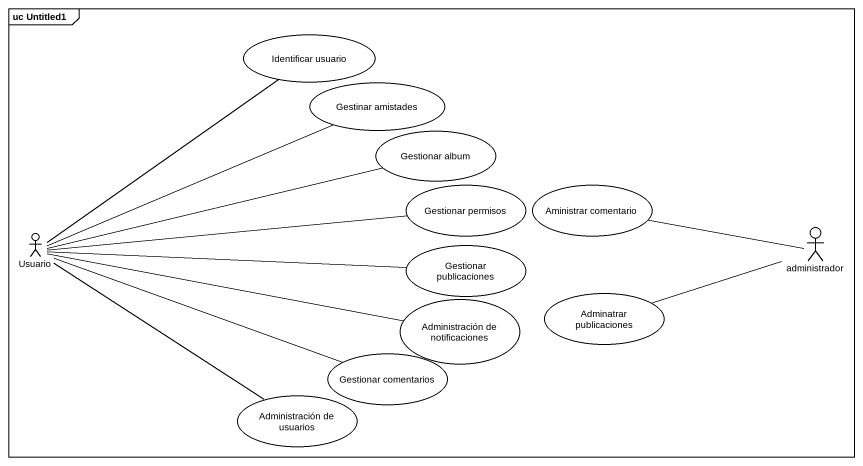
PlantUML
@startuml
mainframe uc Untitled1
usecase "Identificar usuario" as Identificar_usuario
usecase "Gestinar amistades" as Gestinar_amistades
usecase "Gestionar album" as Gestionar_album
usecase "Gestionar permisos" as Gestionar_permisos
usecase "Aministrar comentario" as Aministrar_comentario
actor Usuario
usecase "Gestionar publicaciones" as Gestionar_publicaciones
actor administrador
usecase "Administración de notificaciones" as Administración_de
usecase "Adminatrar publicaciones" as Adminatrar_publicaciones
usecase "Gestionar comentarios" as Gestionar_comentarios
usecase "Administración de usuarios" as Administración_de_usuarios
Usuario -up- Identificar_usuario
Usuario -right- Gestinar_amistades
Usuario -right- Gestionar_album
Usuario -right- Gestionar_permisos
Usuario -right- Gestionar_publicaciones
Usuario -right- Administración_de
Usuario -right- Gestionar_comentarios
Usuario -- Administración_de_usuarios
administrador -left- Aministrar_comentario
administrador -left- Adminatrar_publicaciones
@enduml
